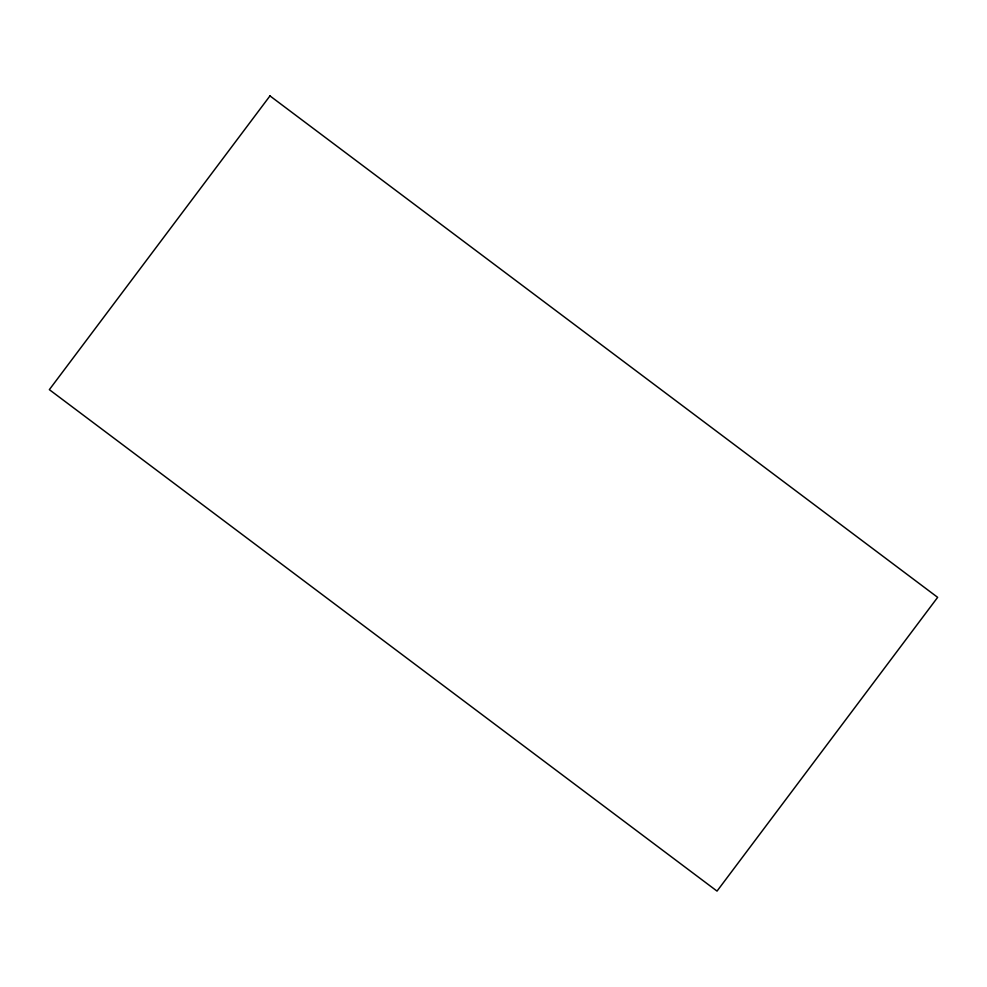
<?xml version="1.0" encoding="UTF-8"?>
<svg xmlns="http://www.w3.org/2000/svg" width="987" height="987" viewBox="0 0 987 987"><rect width="100%" height="100%" fill="white"/><g stroke="black" fill="none" stroke-linecap="round" stroke-linejoin="round"><path stroke-width="1.48" d="M269.969 95.899L49.35 389.655L717.031 891.101L937.65 597.345L269.969 95.899"/></g></svg>
